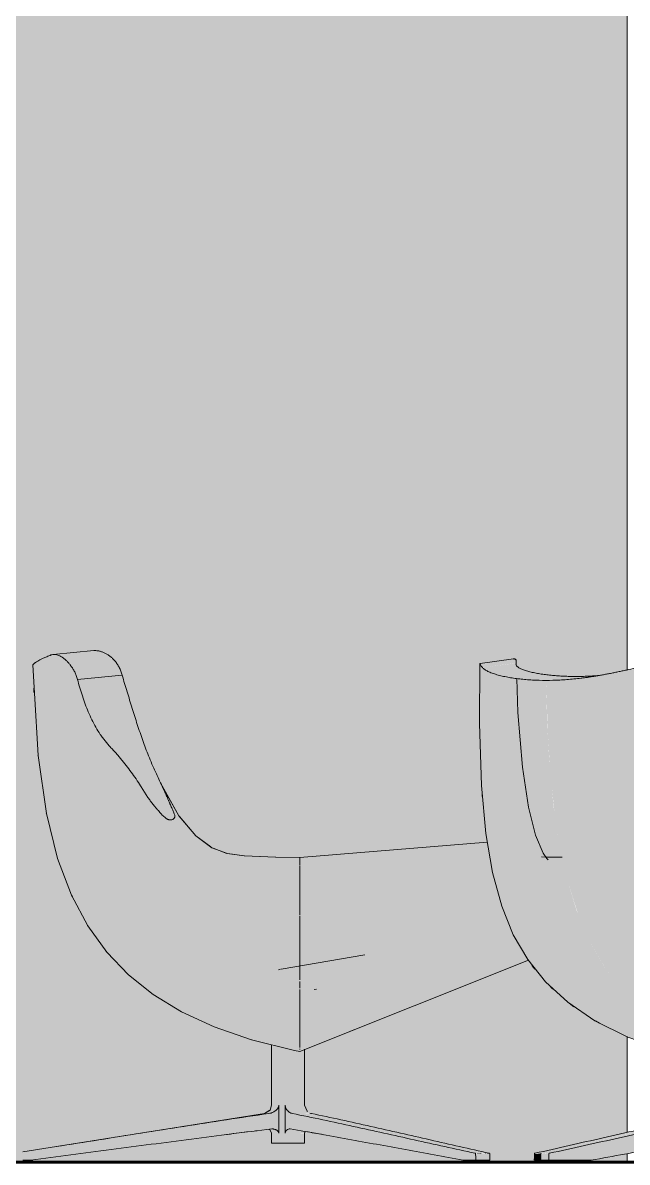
# Model space of a CAD drawing. Header units: inches. Extents: x -3510 to 1893, y -48 to 208.
# Drawn here: x 47.3 to 83.1, y 0 to 67.5 of the extents above; entities that cross this region are included whole.
import ezdxf

# ---------------------------------------------------------------- set-up
doc = ezdxf.new("R2010")
doc.units = ezdxf.units.IN
doc.header["$MEASUREMENT"] = 0
doc.linetypes.add('Aligning Line 1_8_', pattern=[0.25, 0.125, -0.125])
doc.linetypes.add('Grid Line 1_2_', pattern=[0.875, 0.5, -0.125, 0.125, -0.125])
for name, color, linetype, lineweight in [('0-4', 10, 'Continuous', 5), ('A-FLOR-5', 90, 'Continuous', 60), ('A-FLOR-LEVL-1', 51, 'Grid Line 1_2_', 9), ('G-ANNO-SYMB', 111, 'Aligning Line 1_8_', 9), ('G-ANNO-SYMB-1', 147, 'Aligning Line 1_8_', 9), ('I-FURN', 30, 'Continuous', 9), ('I-WALL', 2, 'Continuous', 18), ('I-WALL-1', 2, 'Continuous', 5)]:
    doc.layers.add(name, color=color, linetype=linetype, lineweight=lineweight)

# ---------------------------------------------------------------- blocks, each defined once
blk = doc.blocks.new('CTR - 2nd Phase_rvt-3-Elevation 8 - a')
at = {"layer": 'A-FLOR-LEVL-1'}
blk.add_line((10303.214, 0), (11582.989, 0), dxfattribs=at)
blk = doc.blocks.new('CTR - 1st Phase - Unit Layouts_rvt-3-Elevation 8 - a')
at = {"layer": 'A-FLOR-LEVL-1'}
blk.add_line((10303.214, 0), (11582.989, 0), dxfattribs=at)
blk = doc.blocks.new('CTR  - Topography_rvt-3-Elevation 8 - a')
at = {"layer": 'A-FLOR-LEVL-1'}
blk.add_line((10303.214, 0), (11582.989, 0), dxfattribs=at)
at = {"layer": 'G-ANNO-SYMB-1'}
blk.add_line((10351.577, 0), (11534.649, 0), dxfattribs=at)
blk = doc.blocks.new('CTR - 1st Phase - Shell_rvt-3-Elevation 8 - a')
at = {"layer": 'A-FLOR-5'}
blk.add_line((11534.649, 0), (10351.577, 0), dxfattribs=at)
at = {"layer": 'A-FLOR-LEVL-1'}
blk.add_line((10303.214, 0), (11582.989, 0), dxfattribs=at)
at = {"layer": 'G-ANNO-SYMB-1'}
blk.add_line((10351.577, 0), (11534.649, 0), dxfattribs=at)
blk = doc.blocks.new('CTR - 1st Phase -Stairs _ Elevators_rvt-3-Elevation 8 - a')
at = {"layer": 'A-FLOR-LEVL-1'}
blk.add_line((10303.214, 0), (11582.989, 0), dxfattribs=at)
blk = doc.blocks.new('Seating-Lounge_Chair-Teknion-BBMC_Metropolitan-R2013 - Lounge Chair-1463097-Elevation 8 - a')
at = {"layer": 'I-FURN'}
blk.add_hatch(color=256, dxfattribs=at).paths.add_polyline_path([(11271.867, 18.937), (11271.87, 18.942), (11271.866, 18.938)], flags=0)
for p, q in [((11273.44, 29.791), (11273.406, 29.787)), ((11271.448, 29.523), (11271.45, 29.401)), ((11273.589, 29.676), (11273.598, 29.505)), ((11275.231, 0.118), (11275.231, 0)), ((11275.231, 0.118), (11275.231, 0)), ((11276.044, 0.118), (11276.044, 0.118)), ((11276.044, 0.118), (11276.044, 0.118)), ((11276.058, 0), (11276.058, 0.118)), ((11276.058, 0), (11276.058, 0.118))]:
    blk.add_line(p, q, dxfattribs=at)
at = {"layer": 'I-FURN', "flags": 128}
for points in [[(11271.57, 21.843), (11271.571, 21.755), (11271.583, 21.647)], [(11274.518, 11.672), (11274.596, 11.55), (11274.696, 11.437)], [(11275.558, 10.459), (11275.697, 10.301), (11275.774, 10.236)], [(11276.738, 9.418), (11276.996, 9.199), (11277.007, 9.192)], [(11278.292, 8.371), (11278.525, 8.222), (11278.686, 8.145)]]:
    blk.add_lwpolyline(points, dxfattribs=at)
at = {"layer": 'I-FURN'}
for points, knots in [([(11273.506, 29.791), (11273.499, 29.792), (11273.485, 29.794), (11273.463, 29.794), (11273.447, 29.792), (11273.44, 29.791)], [-0.93120932, -0.93120932, -0.93120932, -0.93120932, -0.92045455, -0.90909091, -0.90076502, -0.90076502, -0.90076502, -0.90076502]), ([(11273.583, 29.725), (11273.578, 29.748), (11273.564, 29.767), (11273.542, 29.779), (11273.541, 29.779)], [-1, -1, -1, -1, -0.95454545, -0.9529426, -0.9529426, -0.9529426, -0.9529426])]:
    blk.add_open_spline(points, degree=3, knots=knots, dxfattribs=at)
for points in [[(11273.588, 29.635), (11273.588, 29.665), (11273.587, 29.695), (11273.583, 29.725)], [(11274.685, 0.521), (11274.682, 0.518), (11274.678, 0.513), (11274.675, 0.507), (11274.674, 0.503)]]:
    blk.add_open_spline(points, degree=3, dxfattribs=at)
blk = doc.blocks.new('Seating-Setee-Teknion-BBMC_Metropolitan-R2013 - Lounge Settee-1463093-Elevation 8 - a')
at = {"layer": 'I-FURN'}
h = blk.add_hatch(color=256, dxfattribs=at)
h.paths.add_polyline_path([(11260.778, 6.561), (11260.778, 18.03), (11258.161, 18.1), (11256.998, 18.178), (11256.256, 18.34), (11255.666, 18.583), (11255.212, 18.845), (11254.515, 19.427), (11253.826, 20.239), (11253.399, 20.871), (11252.916, 21.647), (11253.308, 20.682), (11253.388, 20.465), (11253.395, 20.046), (11252.998, 20.285), (11252.666, 20.575), (11252.145, 21.131), (11251.92, 21.417), (11251.411, 22.194), (11250.903, 22.953), (11250.488, 23.506), (11249.923, 24.195), (11249.355, 24.827), (11249.172, 25.062), (11248.905, 25.441), (11248.622, 25.918), (11248.371, 26.429), (11248.11, 27.053), (11247.915, 27.6), (11247.461, 29.025), (11247.155, 29.48), (11246.886, 29.759), (11246.692, 29.909), (11246.398, 30.035), (11246.183, 30.054), (11245.892, 29.957), (11245.314, 29.688), (11245.09, 29.547), (11244.987, 29.436), (11245.018, 28.513), (11245.092, 26.678), (11245.223, 24.835), (11245.345, 23.594), (11245.515, 22.264), (11245.695, 21.138), (11245.96, 19.81), (11246.195, 18.881), (11246.461, 17.963), (11246.793, 16.986), (11247.201, 15.972), (11247.447, 15.436), (11247.618, 15.105), (11248.107, 14.225), (11248.663, 13.369), (11249.285, 12.55), (11249.962, 11.781), (11250.745, 11.019), (11251.384, 10.473), (11251.972, 10.037), (11252.617, 9.593), (11253.138, 9.27), (11254.491, 8.558), (11255.823, 7.975), (11257.035, 7.531), (11258.457, 7.1), (11259.005, 6.969), (11260.774, 6.562)], flags=0)
h.paths.add_polyline_path([(11256.946, 7.576), (11256.577, 7.711), (11256.933, 7.581)], flags=0)
h.paths.add_polyline_path([(11249.367, 12.524), (11249.217, 12.716), (11249.352, 12.544)], flags=0)
h.paths.add_polyline_path([(11249.259, 12.598), (11248.955, 12.999), (11249.248, 12.612)], flags=0)
for points in [[(11247.626, 28.582), (11250.271, 28.829), (11250.098, 29.288), (11249.829, 29.686), (11249.554, 29.945), (11249.238, 30.141), (11248.924, 30.257), (11248.636, 30.289), (11246.214, 30.063), (11246.457, 30.026), (11246.714, 29.899), (11246.975, 29.686), (11247.297, 29.288), (11247.461, 29.025), (11247.534, 28.829)], [(11244.989, 29.365), (11244.989, 29.383), (11244.989, 29.377)], [(11253.403, 20.041), (11253.387, 20.47), (11253.036, 21.364), (11252.581, 22.382), (11251.99, 23.684), (11251.649, 24.534), (11251.168, 25.918), (11250.562, 27.852), (11250.271, 28.829), (11247.626, 28.582), (11247.915, 27.6), (11248.268, 26.655), (11248.476, 26.196), (11248.709, 25.751), (11249.024, 25.263), (11249.477, 24.683), (11249.825, 24.299), (11250.177, 23.895), (11250.582, 23.385), (11251.166, 22.579), (11252.01, 21.294), (11252.446, 20.798), (11252.835, 20.428), (11253.048, 20.255), (11253.403, 20.041)], [(11252.887, 21.736), (11252.852, 21.826), (11252.886, 21.738)], [(11259.12, 3.376), (11261.073, 3.376), (11261.063, 6.675), (11260.744, 6.569), (11259.12, 6.923), (11259.12, 4.178)], [(11259.677, 1.719), (11259.919, 1.719), (11259.919, 3.376), (11259.543, 3.376), (11259.543, 1.719)], [(11271.197, 0.12), (11271.192, 0.481), (11271.162, 0.529), (11261.166, 2.713), (11260.215, 2.931), (11260.072, 3.036), (11259.955, 3.216), (11259.933, 3.295), (11259.919, 3.376), (11259.933, 1.792), (11260.01, 1.899), (11260.111, 1.956), (11260.22, 1.967), (11263.629, 1.371), (11270.444, 0.12), (11271.195, 0.12)], [(11244.389, 0.12), (11244.859, 0.12), (11257.366, 1.755), (11259.205, 1.967), (11259.352, 1.931), (11259.476, 1.852), (11259.53, 1.768), (11259.543, 1.793), (11259.523, 3.295), (11259.51, 3.242), (11259.387, 3.088), (11259.224, 2.972), (11259.123, 2.928), (11259.082, 2.912), (11258.699, 2.845), (11253.916, 2.118), (11244.389, 0.614), (11244.389, 0.201)], [(11259.061, 1.85), (11259.038, 1.905), (11259.049, 1.876), (11259.06, 1.853)], [(11260.813, 1.131), (11261.073, 1.131), (11261.055, 1.719), (11259.12, 1.719), (11259.12, 1.131), (11260.785, 1.131)], [(11244.389, 0), (11244.557, 0), (11244.557, 0.118), (11244.389, 0.118), (11244.389, 0.04)], [(11244.557, 0), (11244.943, 0), (11244.943, 0.118), (11244.557, 0.118)], [(11247.236, 0.433), (11247.236, 0.433), (11247.456, 0.462)], [(11247.712, 0.496), (11247.712, 0.496), (11247.858, 0.515)], [(11270.706, 0), (11271.093, 0.001), (11271.093, 0.118), (11270.706, 0.118), (11270.706, 0.072)], [(11271.293, 0), (11271.479, 0), (11271.479, 0.118), (11271.093, 0.118), (11271.097, 0), (11271.23, 0)], [(11271.302, 0.12), (11272.035, 0.12), (11272.031, 0.481), (11271.192, 0.481), (11271.197, 0.12), (11271.23, 0.12)]]:
    blk.add_hatch(color=256, dxfattribs=at).paths.add_polyline_path(points, flags=0)
h = blk.add_hatch(color=256, dxfattribs=at)
h.paths.add_polyline_path([(11259.12, 6.932), (11259.104, 6.946), (11258.195, 7.174), (11259.108, 6.935)], flags=0)
h.paths.add_polyline_path([(11256.759, 7.623), (11255.718, 8.016), (11256.733, 7.631)], flags=0)
h.paths.add_polyline_path([(11255.232, 8.214), (11253.9, 8.855), (11254.567, 8.516), (11255.173, 8.242)], flags=0)
h.paths.add_polyline_path([(11251.118, 10.696), (11250.573, 11.173), (11250.259, 11.481), (11250.778, 10.987), (11251.114, 10.699)], flags=0)
h.paths.add_polyline_path([(11249.758, 11.988), (11249.383, 12.433), (11248.932, 12.999), (11249.285, 12.548), (11249.758, 11.989)], flags=0)
h.paths.add_polyline_path([(11248.495, 13.6), (11248.345, 13.841), (11247.81, 14.744), (11247.33, 15.696), (11247.662, 15.008), (11248.199, 14.063), (11248.492, 13.604)], flags=0)
h.paths.add_polyline_path([(11246.607, 17.503), (11246.212, 18.818), (11246.486, 17.868), (11246.586, 17.569)], flags=0)
h.paths.add_polyline_path([(11245.555, 21.976), (11245.338, 23.655), (11245.54, 22.071), (11245.553, 21.995)], flags=0)
h.paths.add_polyline_path([(11245.076, 27.006), (11245.005, 28.909), (11245.074, 27.036)], flags=0)
h = blk.add_hatch(color=256, dxfattribs=at)
h.paths.add_polyline_path([(11260.778, 6.561), (11274.305, 11.977), (11273.861, 12.668), (11273.481, 13.381), (11272.967, 14.54), (11272.694, 15.304), (11272.262, 16.846), (11272.084, 17.687), (11271.894, 18.777), (11271.855, 18.936), (11263.143, 18.214), (11260.778, 18.026), (11260.778, 6.562)], flags=0)
h.paths.add_polyline_path([(11272.347, 16.49), (11272.266, 16.847), (11272.346, 16.495)], flags=0)
h = blk.add_hatch(color=256, dxfattribs=at)
h.paths.add_polyline_path([(11261.071, 2.882), (11261.431, 2.894), (11261.35, 2.933), (11261.2, 3.055), (11261.108, 3.207), (11261.054, 3.376), (11259.919, 3.376), (11259.97, 3.184), (11260.059, 3.052), (11260.157, 2.964), (11260.346, 2.882), (11261.068, 2.882)], flags=0)
h.paths.add_polyline_path([(11258.946, 2.882), (11258.959, 2.884), (11259.188, 2.954), (11259.307, 3.022), (11259.415, 3.113), (11259.438, 3.136), (11259.523, 3.295), (11259.523, 3.376), (11259.12, 3.376), (11259.001, 3.051), (11258.731, 2.882), (11258.937, 2.882)], flags=0)
h = blk.add_hatch(color=256, dxfattribs=at)
h.paths.add_polyline_path([(11272.001, 0.529), (11262.702, 2.622), (11261.369, 2.882), (11260.446, 2.861), (11263.952, 2.118), (11271.23, 0.529), (11271.589, 0.529)], flags=0)
h.paths.add_polyline_path([(11244.389, 0.614), (11257.768, 2.708), (11258.805, 2.882), (11258.699, 2.882), (11244.389, 0.615)], flags=0)
h = blk.add_hatch(color=256, dxfattribs=at)
h.paths.add_polyline_path([(11260.813, 1.719), (11261.075, 1.727), (11261.085, 1.821), (11260.157, 1.966), (11260.059, 1.933), (11259.956, 1.834), (11259.933, 1.792), (11259.933, 1.719), (11260.785, 1.719)], flags=0)
h.paths.add_polyline_path([(11259.487, 1.719), (11259.543, 1.719), (11259.51, 1.809), (11259.415, 1.899), (11259.275, 1.956), (11259.121, 1.967), (11258.967, 1.928), (11259.06, 1.893), (11259.082, 1.803), (11259.129, 1.719), (11259.482, 1.719)], flags=0)
h = blk.add_hatch(color=256, dxfattribs=at)
h.paths.add_polyline_path([(11271.654, 0.514), (11271.499, 0.529), (11271.162, 0.529), (11271.195, 0.497), (11271.619, 0.515)], flags=0)
h.paths.add_polyline_path([(11271.67, 0.481), (11271.749, 0.501), (11271.755, 0.506), (11272.012, 0.512), (11272.001, 0.529), (11271.619, 0.509), (11271.654, 0.492), (11271.654, 0.481)], flags=0)
h = blk.add_hatch(color=256, dxfattribs=at)
h.paths.add_polyline_path([(11271.861, 0.5), (11271.918, 0.481), (11272.001, 0.501), (11271.893, 0.506)], flags=0)
h.paths.add_polyline_path([(11271.825, 0.481), (11271.825, 0.502), (11271.749, 0.501), (11271.755, 0.481)], flags=0)
h.paths.add_polyline_path([(11271.302, 0.481), (11271.552, 0.501), (11271.552, 0.518), (11271.336, 0.513), (11271.23, 0.481), (11271.301, 0.481)], flags=0)
h.paths.add_polyline_path([(11271.654, 0.514), (11271.654, 0.529), (11271.63, 0.519)], flags=0)
for p, q in [((11248.602, 30.286), (11246.187, 30.061)), ((11246.214, 30.064), (11246.187, 30.061)), ((11244.986, 29.47), (11245.009, 29.472)), ((11247.626, 28.582), (11250.271, 28.829)), ((11245.039, 28.056), (11245.048, 27.808)), ((11245.048, 27.808), (11245.039, 28.056)), ((11252.629, 22.279), (11253.606, 20.546)), ((11245.78, 20.67), (11245.784, 20.637)), ((11271.871, 18.952), (11260.778, 18.032)), ((11260.778, 18.032), (11271.872, 18.941)), ((11255.658, 18.587), (11256.458, 18.283)), ((11260.778, 18.03), (11260.782, 18.035)), ((11248.228, 14.016), (11248.242, 13.99)), ((11259.675, 11.425), (11264.629, 12.275)), ((11260.778, 6.561), (11274.314, 11.963)), ((11259.53, 11.396), (11259.645, 11.419)), ((11261.78, 10.244), (11261.638, 10.215)), ((11263.987, 7.842), (11263.777, 7.758)), ((11257.918, 7.251), (11257.946, 7.244)), ((11259.12, 6.944), (11259.12, 3.376)), ((11261.073, 3.376), (11261.073, 6.69)), ((11259.543, 1.719), (11259.543, 3.376)), ((11259.919, 3.376), (11259.919, 1.719)), ((11261.073, 3.376), (11261.223, 3.023)), ((11258.699, 2.882), (11244.389, 0.615)), ((11258.699, 2.882), (11259.01, 3.078)), ((11259.12, 1.719), (11259.014, 1.914)), ((11259.12, 1.719), (11259.12, 1.131)), ((11261.073, 1.131), (11261.073, 1.719)), ((11261.117, 1.816), (11261.095, 1.791)), ((11259.543, 1.131), (11259.12, 1.131)), ((11259.919, 1.131), (11259.543, 1.131)), ((11261.073, 1.131), (11259.919, 1.131)), ((11244.858, 0.12), (11244.389, 0.12)), ((11244.658, 0.118), (11244.66, 0.118)), ((11244.861, 0.118), (11244.943, 0.118)), ((11244.943, 0.118), (11244.943, 0.118)), ((11244.957, 0), (11244.957, 0.118)), ((11244.957, 0), (11244.957, 0.118)), ((11271.197, 0.12), (11270.444, 0.12)), ((11270.693, 0.118), (11270.693, 0)), ((11270.693, 0.118), (11270.693, 0)), ((11270.706, 0.118), (11270.706, 0.118)), ((11270.706, 0.118), (11270.706, 0.118)), ((11272.035, 0.12), (11271.197, 0.12)), ((11271.479, 0.118), (11271.479, 0.118)), ((11271.479, 0.118), (11271.479, 0.118)), ((11271.493, 0), (11271.493, 0.118)), ((11271.493, 0), (11271.493, 0.118))]:
    blk.add_line(p, q, dxfattribs=at)
at = {"layer": 'I-FURN', "flags": 128}
for points in [[(11244.987, 29.437), (11245.29, 24.072), (11245.784, 20.637), (11246.449, 17.977), (11247.27, 15.808), (11248.242, 13.99), (11249.365, 12.439), (11250.649, 11.098), (11252.115, 9.928), (11253.79, 8.904), (11255.709, 8.013), (11257.918, 7.251), (11260.464, 6.623), (11260.778, 6.561)], [(11245.289, 24.094), (11245.29, 24.072), (11245.296, 24.033)], [(11252.633, 22.272), (11253.631, 20.503), (11254.626, 19.319), (11255.585, 18.614), (11256.502, 18.267), (11257.505, 18.133), (11259.362, 18.062), (11260.782, 18.035)], [(11253.667, 20.461), (11254.623, 19.323), (11255.517, 18.664)], [(11256.621, 18.252), (11257.501, 18.134), (11259.351, 18.063), (11260.782, 18.035)], [(11246.437, 18.026), (11246.449, 17.977), (11246.464, 17.937)], [(11247.229, 15.916), (11247.27, 15.808), (11247.325, 15.706)], [(11249.293, 12.538), (11249.365, 12.439), (11249.469, 12.331)], [(11250.618, 11.131), (11250.649, 11.098), (11250.699, 11.058)], [(11252.053, 9.977), (11252.115, 9.928), (11252.138, 9.913)], [(11253.721, 8.946), (11253.79, 8.904), (11253.87, 8.866)], [(11255.64, 8.045), (11255.709, 8.013), (11255.781, 7.988)], [(11258.699, 2.882), (11259.031, 3.09), (11259.12, 3.376)], [(11261.073, 3.376), (11261.227, 3.015), (11261.234, 3.008)], [(11259.12, 1.719), (11259.005, 1.93), (11258.949, 1.946)], [(11261.117, 1.816), (11261.078, 1.771), (11261.073, 1.719)], [(11271.192, 0.481), (11271.195, 0.3), (11271.197, 0.12)], [(11272.035, 0.12), (11272.033, 0.3), (11272.031, 0.481)]]:
    blk.add_lwpolyline(points, dxfattribs=at)
at = {"layer": 'I-FURN'}
for points, knots in [([(11246.004, 30.005), (11245.91, 29.969), (11245.744, 29.901), (11245.548, 29.812), (11245.398, 29.736), (11245.259, 29.659), (11245.164, 29.601), (11245.097, 29.554), (11245.056, 29.524), (11245.025, 29.497), (11245.003, 29.473), (11244.99, 29.453), (11244.987, 29.442), (11244.987, 29.437)], [0, 0, 0, 0, 0.1, 0.2, 0.3, 0.4, 0.55, 0.625, 0.7, 0.775, 0.85, 0.925, 1, 1, 1, 1]), ([(11247.626, 28.582), (11247.604, 28.661), (11247.567, 28.776), (11247.509, 28.921), (11247.462, 29.026), (11247.409, 29.126), (11247.352, 29.22), (11247.292, 29.31), (11247.231, 29.395), (11247.169, 29.476), (11247.105, 29.551), (11247.04, 29.621), (11246.975, 29.687), (11246.91, 29.748), (11246.822, 29.822), (11246.713, 29.902), (11246.584, 29.977), (11246.457, 30.03), (11246.332, 30.06), (11246.173, 30.069), (11246.068, 30.041), (11246.004, 30.005)], [-1, -1, -1, -1, -0.928571, -0.892857, -0.857143, -0.821429, -0.785714, -0.75, -0.714286, -0.678571, -0.642857, -0.607143, -0.571429, -0.535714, -0.5, -0.428571, -0.357143, -0.285714, -0.214286, -0.142857, 0, 0, 0, 0]), ([(11248.602, 30.286), (11248.613, 30.288), (11248.668, 30.291), (11248.751, 30.288), (11248.849, 30.274), (11248.924, 30.258), (11249.001, 30.236), (11249.079, 30.21), (11249.159, 30.179), (11249.238, 30.142), (11249.317, 30.101), (11249.397, 30.054), (11249.477, 30.003), (11249.555, 29.946), (11249.632, 29.884), (11249.708, 29.817), (11249.783, 29.744), (11249.877, 29.639), (11249.985, 29.491), (11250.14, 29.224), (11250.225, 28.993), (11250.271, 28.829)], [-0.875502, -0.875502, -0.875502, -0.875502, -0.8571429, -0.7857143, -0.75, -0.7142857, -0.6785714, -0.6428571, -0.6071429, -0.5714286, -0.5357143, -0.5, -0.4642857, -0.4285714, -0.3928571, -0.3571429, -0.3214286, -0.2857143, -0.2142857, -0.1428571, 0, 0, 0, 0]), ([(11244.989, 29.377), (11244.989, 29.381), (11244.988, 29.394), (11244.988, 29.423), (11244.987, 29.453), (11244.986, 29.47)], [0.6, 0.6, 0.6, 0.6, 0.7, 0.85, 1, 1, 1, 1]), ([(11250.271, 28.829), (11250.318, 28.667), (11250.414, 28.343), (11250.562, 27.854), (11250.714, 27.358), (11250.917, 26.7), (11251.113, 26.079), (11251.326, 25.441), (11251.491, 24.965), (11251.656, 24.51), (11251.832, 24.056), (11252.035, 23.573), (11252.247, 23.097), (11252.441, 22.678), (11252.606, 22.33), (11252.748, 22.027), (11252.853, 21.795), (11252.937, 21.602), (11252.994, 21.468), (11253.025, 21.393), (11253.048, 21.337), (11253.072, 21.28), (11253.106, 21.201), (11253.17, 21.056), (11253.267, 20.845), (11253.346, 20.659), (11253.378, 20.554), (11253.387, 20.503), (11253.388, 20.475), (11253.387, 20.455), (11253.384, 20.435), (11253.378, 20.412), (11253.367, 20.386), (11253.348, 20.355), (11253.317, 20.321), (11253.271, 20.291), (11253.214, 20.271), (11253.146, 20.262), (11253.085, 20.265), (11253.042, 20.273), (11253.017, 20.279), (11252.992, 20.287), (11252.96, 20.3), (11252.906, 20.329), (11252.805, 20.4), (11252.649, 20.546), (11252.49, 20.724), (11252.384, 20.847), (11252.326, 20.914), (11252.284, 20.961), (11252.244, 21.007), (11252.19, 21.07), (11252.099, 21.181), (11251.973, 21.344), (11251.829, 21.545), (11251.691, 21.749), (11251.557, 21.956), (11251.384, 22.237), (11251.166, 22.588), (11250.881, 22.99), (11250.584, 23.386), (11250.325, 23.713), (11250.116, 23.972), (11249.953, 24.165), (11249.783, 24.354), (11249.607, 24.539), (11249.464, 24.694), (11249.355, 24.822), (11249.276, 24.92), (11249.2, 25.02), (11249.099, 25.154), (11248.928, 25.394), (11248.703, 25.748), (11248.472, 26.194), (11248.265, 26.654), (11248.079, 27.121), (11247.857, 27.758), (11247.712, 28.249), (11247.626, 28.582)], [0, 0, 0, 0, 0.025, 0.05, 0.075, 0.1, 0.15, 0.175, 0.2, 0.225, 0.25, 0.275, 0.3, 0.325, 0.35, 0.3625, 0.375, 0.3875, 0.39375, 0.396875, 0.4, 0.403125, 0.40625, 0.4125, 0.425, 0.4375, 0.44375, 0.446875, 0.45, 0.451562, 0.453125, 0.45625, 0.459375, 0.4625, 0.46875, 0.475, 0.48125, 0.4875, 0.49375, 0.496875, 0.498437, 0.5, 0.503125, 0.50625, 0.5125, 0.525, 0.5375, 0.54375, 0.546875, 0.55, 0.553125, 0.55625, 0.5625, 0.575, 0.5875, 0.6, 0.6125, 0.625, 0.65, 0.675, 0.7, 0.725, 0.7375, 0.75, 0.7625, 0.775, 0.7875, 0.79375, 0.8, 0.80625, 0.8125, 0.825, 0.85, 0.875, 0.9, 0.925, 0.95, 1, 1, 1, 1]), ([(11260.778, 17.85), (11260.778, 17.866), (11260.778, 17.901), (11260.778, 17.948), (11260.778, 17.989), (11260.778, 18.013), (11260.778, 18.024), (11260.778, 18.028), (11260.778, 18.03), (11260.778, 18.03)], [-0.4557326, -0.4557326, -0.4557326, -0.4557326, -0.45348837, -0.4505814, -0.44767442, -0.44476744, -0.44331395, -0.44258721, -0.44186047, -0.44186047, -0.44186047, -0.44186047]), ([(11260.778, 17.787), (11260.778, 17.804), (11260.778, 17.826), (11260.778, 17.846), (11260.778, 17.851)], [-0.458542725, -0.458542725, -0.458542725, -0.458542725, -0.456395349, -0.455696203, -0.455696203, -0.455696203, -0.455696203]), ([(11260.778, 17.558), (11260.778, 17.58), (11260.778, 17.616), (11260.778, 17.66), (11260.778, 17.71), (11260.778, 17.746), (11260.778, 17.77), (11260.778, 17.77)], [-0.467366932, -0.467366932, -0.467366932, -0.467366932, -0.465116279, -0.463662791, -0.462209302, -0.459302326, -0.45928363, -0.45928363, -0.45928363, -0.45928363]), ([(11260.778, 16.692), (11260.778, 16.701), (11260.778, 16.724), (11260.778, 16.754), (11260.778, 16.782), (11260.778, 16.804), (11260.778, 16.826), (11260.778, 16.856), (11260.778, 16.913), (11260.778, 17), (11260.778, 17.11), (11260.778, 17.223), (11260.778, 17.335), (11260.778, 17.426), (11260.778, 17.477), (11260.778, 17.495)], [-0.49239049, -0.49239049, -0.49239049, -0.49239049, -0.49127907, -0.48982558, -0.48909884, -0.48837209, -0.48764535, -0.4869186, -0.48546512, -0.48255814, -0.47965116, -0.47674419, -0.47383721, -0.47093023, -0.4693475, -0.4693475, -0.4693475, -0.4693475]), ([(11260.778, 16.279), (11260.778, 16.288), (11260.778, 16.322), (11260.778, 16.378), (11260.778, 16.444), (11260.778, 16.528), (11260.778, 16.592), (11260.778, 16.636)], [-0.50981332, -0.50981332, -0.50981332, -0.50981332, -0.50872093, -0.50581395, -0.50290698, -0.5, -0.49460175, -0.49460175, -0.49460175, -0.49460175]), ([(11260.778, 15.659), (11260.778, 15.678), (11260.778, 15.758), (11260.778, 15.866), (11260.778, 15.982), (11260.778, 16.053), (11260.778, 16.108), (11260.778, 16.15), (11260.778, 16.183), (11260.778, 16.207), (11260.778, 16.22), (11260.778, 16.234), (11260.778, 16.25), (11260.778, 16.271), (11260.778, 16.286), (11260.778, 16.294)], [-0.53078858, -0.53078858, -0.53078858, -0.53078858, -0.52906977, -0.52325581, -0.52034884, -0.51744186, -0.51598837, -0.51453488, -0.5130814, -0.51235465, -0.51199128, -0.51162791, -0.51090116, -0.51017442, -0.5092295, -0.5092295, -0.5092295, -0.5092295]), ([(11260.778, 14.72), (11260.778, 14.724), (11260.778, 14.745), (11260.778, 14.803), (11260.778, 14.931), (11260.778, 15.113), (11260.778, 15.326), (11260.778, 15.497), (11260.778, 15.597), (11260.778, 15.632)], [-0.55696138, -0.55696138, -0.55696138, -0.55696138, -0.55668605, -0.55523256, -0.55232558, -0.54651163, -0.54069767, -0.53488372, -0.53164557, -0.53164557, -0.53164557, -0.53164557]), ([(11260.778, 14.63), (11260.778, 14.646), (11260.778, 14.676), (11260.778, 14.706), (11260.778, 14.72)], [-0.559370047, -0.559370047, -0.559370047, -0.559370047, -0.558139535, -0.556962025, -0.556962025, -0.556962025, -0.556962025]), ([(11260.778, 13.792), (11260.778, 13.829), (11260.778, 13.902), (11260.778, 14.05), (11260.778, 14.235), (11260.778, 14.42), (11260.778, 14.53), (11260.778, 14.565)], [-0.58139535, -0.58139535, -0.58139535, -0.58139535, -0.57848837, -0.5755814, -0.56976744, -0.56395349, -0.56110006, -0.56110006, -0.56110006, -0.56110006]), ([(11260.778, 12.866), (11260.778, 12.887), (11260.778, 12.978), (11260.778, 13.141), (11260.778, 13.357), (11260.778, 13.538), (11260.778, 13.672), (11260.778, 13.734), (11260.778, 13.759)], [-0.60637515, -0.60637515, -0.60637515, -0.60637515, -0.60465116, -0.59883721, -0.59302326, -0.5872093, -0.58430233, -0.58228686, -0.58228686, -0.58228686, -0.58228686]), ([(11260.778, 12.703), (11260.778, 12.708), (11260.778, 12.762), (11260.778, 12.816), (11260.778, 12.866)], [-0.610852223, -0.610852223, -0.610852223, -0.610852223, -0.610465116, -0.606379435, -0.606379435, -0.606379435, -0.606379435]), ([(11260.778, 12.423), (11260.778, 12.451), (11260.778, 12.544), (11260.778, 12.638), (11260.778, 12.704)], [-0.618663565, -0.618663565, -0.618663565, -0.618663565, -0.61627907, -0.610835008, -0.610835008, -0.610835008, -0.610835008]), ([(11260.778, 12.007), (11260.778, 12.037), (11260.778, 12.121), (11260.778, 12.207), (11260.778, 12.262)], [-0.630536342, -0.630536342, -0.630536342, -0.630536342, -0.627906977, -0.623200296, -0.623200296, -0.623200296, -0.623200296]), ([(11260.778, 11.556), (11260.778, 11.604), (11260.778, 11.683), (11260.778, 11.763), (11260.778, 11.794)], [-0.643923885, -0.643923885, -0.643923885, -0.643923885, -0.639534884, -0.636805035, -0.636805035, -0.636805035, -0.636805035]), ([(11260.778, 11.415), (11260.778, 11.446), (11260.778, 11.493), (11260.778, 11.541), (11260.778, 11.557)], [-0.648225834, -0.648225834, -0.648225834, -0.648225834, -0.645348837, -0.643903735, -0.643903735, -0.643903735, -0.643903735]), ([(11260.778, 11.197), (11260.778, 11.237), (11260.778, 11.31), (11260.778, 11.382), (11260.778, 11.414)], [-0.654935757, -0.654935757, -0.654935757, -0.654935757, -0.651162791, -0.648236005, -0.648236005, -0.648236005, -0.648236005]), ([(11260.778, 11.011), (11260.778, 11.051), (11260.778, 11.113), (11260.778, 11.175), (11260.778, 11.197)], [-0.660781355, -0.660781355, -0.660781355, -0.660781355, -0.656976744, -0.654939285, -0.654939285, -0.654939285, -0.654939285]), ([(11260.778, 10.795), (11260.778, 10.846), (11260.778, 10.918), (11260.778, 10.99), (11260.778, 11.011)], [-0.6676948, -0.6676948, -0.6676948, -0.6676948, -0.662790698, -0.660776576, -0.660776576, -0.660776576, -0.660776576]), ([(11260.778, 10.586), (11260.778, 10.586), (11260.778, 10.623), (11260.778, 10.659), (11260.778, 10.696)], [-0.674451076, -0.674451076, -0.674451076, -0.674451076, -0.674418605, -0.670886076, -0.670886076, -0.670886076, -0.670886076]), ([(11260.778, 10.309), (11260.778, 10.401), (11260.778, 10.529), (11260.778, 10.659), (11260.778, 10.695)], [-0.68355964, -0.68355964, -0.68355964, -0.68355964, -0.6744186, -0.6709133, -0.6709133, -0.6709133, -0.6709133]), ([(11260.778, 9.212), (11260.778, 9.212), (11260.778, 9.266), (11260.778, 9.376), (11260.778, 9.601), (11260.778, 9.889), (11260.778, 10.118), (11260.778, 10.234)], [-0.72094707, -0.72094707, -0.72094707, -0.72094707, -0.72093023, -0.71511628, -0.70930233, -0.69767442, -0.68607697, -0.68607697, -0.68607697, -0.68607697]), ([(11260.778, 8.851), (11260.778, 8.866), (11260.778, 8.932), (11260.778, 9.046), (11260.778, 9.147), (11260.778, 9.196)], [-0.73424405, -0.73424405, -0.73424405, -0.73424405, -0.73255814, -0.72674419, -0.7215315, -0.7215315, -0.7215315, -0.7215315]), ([(11260.778, 8.561), (11260.778, 8.574), (11260.778, 8.644), (11260.778, 8.717), (11260.778, 8.778)], [-0.745720174, -0.745720174, -0.745720174, -0.745720174, -0.744186047, -0.737053417, -0.737053417, -0.737053417, -0.737053417]), ([(11260.778, 8.267), (11260.778, 8.287), (11260.778, 8.354), (11260.778, 8.424), (11260.778, 8.474)], [-0.758586649, -0.758586649, -0.758586649, -0.758586649, -0.755813953, -0.749412804, -0.749412804, -0.749412804, -0.749412804]), ([(11260.778, 8.033), (11260.778, 8.049), (11260.778, 8.103), (11260.778, 8.161), (11260.778, 8.201)], [-0.769966566, -0.769966566, -0.769966566, -0.769966566, -0.76744186, -0.761627907, -0.761627907, -0.761627907, -0.761627907]), ([(11260.778, 7.818), (11260.778, 7.834), (11260.778, 7.868), (11260.778, 7.903), (11260.778, 7.922)], [-0.781850437, -0.781850437, -0.781850437, -0.781850437, -0.779069767, -0.775881929, -0.775881929, -0.775881929, -0.775881929]), ([(11260.778, 7.615), (11260.778, 7.634), (11260.778, 7.673), (11260.778, 7.713), (11260.778, 7.733)], [-0.794714228, -0.794714228, -0.794714228, -0.794714228, -0.790697674, -0.786981244, -0.786981244, -0.786981244, -0.786981244]), ([(11260.778, 7.451), (11260.778, 7.47), (11260.778, 7.499), (11260.778, 7.53), (11260.778, 7.541)], [-0.806734484, -0.806734484, -0.806734484, -0.806734484, -0.802325581, -0.799955881, -0.799955881, -0.799955881, -0.799955881]), ([(11260.778, 7.297), (11260.778, 7.318), (11260.778, 7.354), (11260.778, 7.392), (11260.778, 7.407)], [-0.819767442, -0.819767442, -0.819767442, -0.819767442, -0.813953488, -0.810294114, -0.810294114, -0.810294114, -0.810294114]), ([(11260.778, 6.944), (11260.778, 6.944), (11260.778, 6.97), (11260.778, 6.997), (11260.778, 7.027)], [-0.86048666, -0.86048666, -0.86048666, -0.86048666, -0.86046512, -0.84888069, -0.84888069, -0.84888069, -0.84888069]), ([(11260.778, 6.561), (11260.778, 6.561), (11260.778, 6.565), (11260.778, 6.575), (11260.778, 6.579)], [-0.99942571, -0.99942571, -0.99942571, -0.99942571, -0.97674419, -0.96511628, -0.96511628, -0.96511628, -0.96511628]), ([(11258.947, 2.882), (11258.993, 2.888), (11259.083, 2.908), (11259.191, 2.952), (11259.272, 2.996), (11259.32, 3.029), (11259.356, 3.057), (11259.383, 3.079), (11259.408, 3.103), (11259.428, 3.124), (11259.443, 3.141), (11259.458, 3.159), (11259.476, 3.182), (11259.495, 3.211), (11259.508, 3.237), (11259.517, 3.257), (11259.525, 3.279), (11259.536, 3.317), (11259.541, 3.352), (11259.543, 3.376)], [-1, -1, -1, -1, -0.833333, -0.666667, -0.583333, -0.5, -0.458333, -0.416667, -0.375, -0.333333, -0.3125, -0.291667, -0.25, -0.208333, -0.166667, -0.145833, -0.125, -0.083333, 0, 0, 0, 0]), ([(11259.919, 3.376), (11259.92, 3.352), (11259.924, 3.317), (11259.932, 3.279), (11259.937, 3.257), (11259.943, 3.237), (11259.953, 3.211), (11259.967, 3.182), (11259.979, 3.159), (11259.99, 3.141), (11259.998, 3.128), (11260.007, 3.115), (11260.018, 3.099), (11260.033, 3.079), (11260.053, 3.057), (11260.079, 3.029), (11260.113, 2.996), (11260.171, 2.952), (11260.248, 2.908), (11260.313, 2.888), (11260.346, 2.882)], [-1, -1, -1, -1, -0.916667, -0.875, -0.854167, -0.833333, -0.791667, -0.75, -0.708333, -0.6875, -0.666667, -0.645833, -0.625, -0.583333, -0.541667, -0.5, -0.416667, -0.333333, -0.166667, 0, 0, 0, 0]), ([(11259.123, 1.967), (11259.149, 1.969), (11259.199, 1.97), (11259.275, 1.958), (11259.336, 1.939), (11259.377, 1.92), (11259.399, 1.909), (11259.418, 1.897), (11259.44, 1.883), (11259.459, 1.869), (11259.471, 1.857), (11259.478, 1.851), (11259.488, 1.841), (11259.503, 1.824), (11259.515, 1.807), (11259.522, 1.794), (11259.526, 1.786), (11259.533, 1.771), (11259.539, 1.748), (11259.542, 1.729), (11259.543, 1.719)], [0, 0, 0, 0, 0.142857, 0.285714, 0.428571, 0.5, 0.535714, 0.571429, 0.625, 0.678571, 0.705357, 0.71875, 0.732143, 0.785714, 0.839286, 0.852679, 0.866071, 0.892857, 0.946429, 1, 1, 1, 1]), ([(11259.919, 1.719), (11259.919, 1.732), (11259.922, 1.752), (11259.927, 1.773), (11259.93, 1.784), (11259.933, 1.792), (11259.936, 1.801), (11259.941, 1.811), (11259.948, 1.824), (11259.957, 1.839), (11259.965, 1.85), (11259.971, 1.859), (11259.978, 1.867), (11259.987, 1.877), (11259.999, 1.888), (11260.01, 1.899), (11260.022, 1.909), (11260.038, 1.92), (11260.084, 1.949), (11260.147, 1.97), (11260.202, 1.969), (11260.22, 1.967)], [0, 0, 0, 0, 0.071429, 0.107143, 0.125, 0.142857, 0.160714, 0.178571, 0.214286, 0.25, 0.285714, 0.303571, 0.321429, 0.357143, 0.392857, 0.428571, 0.464286, 0.5, 0.571429, 0.857143, 1, 1, 1, 1]), ([(11271.162, 0.529), (11271.168, 0.528), (11271.176, 0.524), (11271.184, 0.513), (11271.19, 0.5), (11271.192, 0.489), (11271.192, 0.481)], [-1, -1, -1, -1, -0.666667, -0.5, -0.333333, 0, 0, 0, 0]), ([(11272.027, 0.503), (11272.025, 0.507), (11272.022, 0.513), (11272.014, 0.524), (11272.007, 0.528), (11272.001, 0.529)], [0.3333333, 0.3333333, 0.3333333, 0.3333333, 0.5, 0.6666667, 1, 1, 1, 1]), ([(11272.031, 0.481), (11272.03, 0.489), (11272.028, 0.5), (11272.022, 0.513), (11272.014, 0.524), (11272.007, 0.528), (11272.001, 0.529)], [-1, -1, -1, -1, -0.666667, -0.5, -0.333333, 0, 0, 0, 0])]:
    blk.add_open_spline(points, degree=3, knots=knots, dxfattribs=at)
for points in [[(11246.004, 30.005), (11246.068, 30.041), (11246.138, 30.06), (11246.214, 30.063)], [(11248.636, 30.289), (11248.624, 30.288), (11248.613, 30.287), (11248.602, 30.285)], [(11244.987, 29.437), (11244.988, 29.412), (11244.989, 29.375), (11244.989, 29.365), (11244.989, 29.365)], [(11260.778, 17.482), (11260.778, 17.497), (11260.778, 17.513), (11260.778, 17.527)], [(11260.778, 16.659), (11260.778, 16.667), (11260.778, 16.675), (11260.778, 16.683)], [(11260.778, 15.612), (11260.778, 15.63), (11260.778, 15.649), (11260.778, 15.667)], [(11260.778, 13.759), (11260.778, 13.77), (11260.778, 13.781), (11260.778, 13.792)], [(11260.778, 12.262), (11260.778, 12.315), (11260.778, 12.368), (11260.778, 12.422)], [(11260.778, 11.794), (11260.778, 11.864), (11260.778, 11.935), (11260.778, 12.007)], [(11260.778, 10.31), (11260.778, 10.373), (11260.778, 10.437), (11260.778, 10.502)], [(11260.778, 9.932), (11260.778, 10.033), (11260.778, 10.133), (11260.778, 10.234)], [(11260.778, 9.212), (11260.778, 9.266), (11260.778, 9.321), (11260.778, 9.377)], [(11260.778, 8.744), (11260.778, 8.78), (11260.778, 8.816), (11260.778, 8.853)], [(11260.778, 8.474), (11260.778, 8.502), (11260.778, 8.532), (11260.778, 8.561)], [(11260.778, 8.198), (11260.778, 8.214), (11260.778, 8.23), (11260.778, 8.247)], [(11260.778, 7.922), (11260.778, 7.958), (11260.778, 7.995), (11260.778, 8.033)], [(11260.778, 7.722), (11260.778, 7.753), (11260.778, 7.785), (11260.778, 7.818)], [(11260.778, 7.54), (11260.778, 7.565), (11260.778, 7.591), (11260.778, 7.618)], [(11260.778, 7.409), (11260.778, 7.423), (11260.778, 7.437), (11260.778, 7.451)], [(11260.778, 7.265), (11260.778, 7.277), (11260.778, 7.29), (11260.778, 7.303)], [(11260.778, 7.173), (11260.778, 7.193), (11260.778, 7.214), (11260.778, 7.235)], [(11260.778, 7.14), (11260.778, 7.151), (11260.778, 7.162), (11260.778, 7.173)], [(11260.778, 7.061), (11260.778, 7.081), (11260.778, 7.102), (11260.778, 7.124)], [(11260.778, 7.033), (11260.778, 7.042), (11260.778, 7.052), (11260.778, 7.061)], [(11260.778, 6.944), (11260.778, 6.97), (11260.778, 6.998), (11260.778, 7.027)], [(11260.778, 6.871), (11260.778, 6.893), (11260.778, 6.917), (11260.778, 6.942)], [(11260.778, 6.839), (11260.778, 6.847), (11260.778, 6.855), (11260.778, 6.864)], [(11260.778, 6.808), (11260.778, 6.819), (11260.778, 6.831), (11260.778, 6.842)], [(11260.778, 6.755), (11260.778, 6.763), (11260.778, 6.771), (11260.778, 6.78)], [(11260.778, 6.67), (11260.778, 6.678), (11260.778, 6.685), (11260.778, 6.694)], [(11260.778, 6.561), (11260.778, 6.561), (11260.778, 6.562), (11260.778, 6.563)], [(11246.371, 0.927), (11247.209, 1.06), (11248.885, 1.324), (11251.401, 1.722), (11253.912, 2.117), (11256.444, 2.517), (11258.114, 2.762), (11258.947, 2.882)], [(11260.346, 2.882), (11260.943, 2.762), (11262.14, 2.517), (11263.955, 2.117), (11265.755, 1.722), (11267.558, 1.324), (11269.36, 0.927), (11270.561, 0.662), (11271.162, 0.529)], [(11261.473, 2.882), (11261.444, 2.887), (11261.416, 2.896), (11261.389, 2.907)], [(11272.001, 0.529), (11271.416, 0.662), (11270.247, 0.927), (11268.493, 1.325), (11266.738, 1.722), (11264.986, 2.117), (11263.219, 2.517), (11262.054, 2.763), (11261.473, 2.882)], [(11259.123, 1.967), (11258.333, 1.875), (11256.751, 1.685), (11254.364, 1.37), (11251.99, 1.059), (11249.612, 0.746), (11247.235, 0.433), (11245.651, 0.224), (11244.858, 0.12)], [(11256.341, 1.627), (11256.793, 1.684), (11257.245, 1.74), (11257.697, 1.794)], [(11258.076, 1.841), (11258.139, 1.849), (11258.202, 1.857), (11258.265, 1.864)], [(11270.444, 0.12), (11269.876, 0.224), (11268.74, 0.433), (11267.037, 0.746), (11265.333, 1.059), (11263.631, 1.37), (11261.92, 1.685), (11260.786, 1.875), (11260.22, 1.967)], [(11262.216, 1.627), (11261.845, 1.692), (11261.474, 1.756), (11261.103, 1.818)]]:
    blk.add_open_spline(points, degree=3, dxfattribs=at)
blk = doc.blocks.new('Seating-Lounge_Chair-Teknion-BBMC_Metropolitan-R2013 - Lounge Chair-1793153-Elevation 8 - a')
at = {"layer": 'I-FURN'}
for points in [[(11271.478, 29.448), (11273.583, 29.725), (11273.527, 29.787), (11273.406, 29.785), (11271.452, 29.508), (11271.464, 29.48)], [(11271.595, 29.283), (11273.583, 29.554), (11273.583, 29.725), (11271.478, 29.448), (11271.526, 29.366)], [(11284.796, 6.3), (11286.109, 6.305), (11284.597, 6.829), (11282.762, 7.762), (11281.207, 8.869), (11279.85, 10.202), (11278.827, 11.529), (11277.911, 13.133), (11277.169, 14.896), (11276.579, 16.829), (11276.124, 18.938), (11275.804, 21.089), (11275.556, 23.783), (11275.433, 25.917), (11275.357, 28.524), (11274.558, 28.545), (11273.541, 28.647), (11272.841, 28.771), (11272.386, 28.885), (11271.892, 29.076), (11271.55, 29.337), (11271.478, 29.448), (11271.452, 29.478), (11271.424, 26.663), (11271.473, 23.697), (11271.566, 21.899), (11271.668, 20.648), (11271.855, 19.046), (11272.047, 17.883), (11272.296, 16.703), (11272.466, 16.085), (11272.825, 14.911), (11273.216, 13.954), (11273.704, 12.95), (11274.119, 12.251), (11274.674, 11.469), (11275.094, 10.943), (11275.902, 10.123), (11276.896, 9.289), (11277.15, 9.099), (11278.163, 8.445), (11279.042, 7.958), (11280.142, 7.445), (11281.3, 6.996), (11282.803, 6.518), (11283.328, 6.396), (11283.939, 6.3), (11284.781, 6.3)], [(11275.357, 28.524), (11276.408, 28.562), (11277.436, 28.661), (11278.313, 28.787), (11278.313, 28.804), (11277.436, 28.763), (11276.725, 28.765), (11275.978, 28.803), (11275.357, 28.867), (11274.779, 28.959), (11274.346, 29.055), (11273.973, 29.165), (11273.658, 29.347), (11273.583, 29.545), (11271.595, 29.283), (11271.921, 29.055), (11272.496, 28.851), (11273.094, 28.713), (11274.001, 28.591), (11274.905, 28.536), (11275.131, 28.53)], [(11288.047, 6.156), (11289.063, 6.249), (11289.744, 6.351), (11290.416, 6.493), (11291.088, 6.689), (11291.747, 6.953), (11292.068, 7.116), (11292.383, 7.305), (11292.687, 7.52), (11293.153, 7.94), (11293.26, 8.048), (11293.677, 8.571), (11293.962, 8.997), (11294.292, 9.542), (11294.651, 10.172), (11295.046, 10.962), (11295.381, 11.804), (11295.61, 12.612), (11295.633, 12.703), (11295.802, 13.666), (11295.99, 14.799), (11296.069, 15.153), (11296.22, 15.591), (11296.495, 16.012), (11296.981, 16.541), (11297.2, 16.942), (11297.277, 17.38), (11297.188, 17.826), (11296.958, 18.053), (11293.771, 18.068), (11293.117, 18.108), (11292.344, 18.219), (11291.964, 18.327), (11291.409, 18.552), (11290.766, 18.938), (11290.004, 19.578), (11289.16, 20.569), (11288.561, 21.457), (11287.778, 22.869), (11287.325, 23.813), (11286.732, 25.263), (11286.106, 27.003), (11285.809, 27.912), (11285.459, 29.051), (11285.43, 28.78), (11285.169, 28.766), (11284.54, 29.147), (11284.074, 29.326), (11283.615, 29.424), (11283.079, 29.491), (11282.309, 29.529), (11281.728, 29.478), (11281.261, 29.388), (11278.763, 28.861), (11277.436, 28.661), (11276.725, 28.587), (11275.852, 28.536), (11275.357, 28.524), (11275.471, 25.263), (11275.604, 23.155), (11275.852, 20.765), (11276.133, 18.879), (11276.582, 16.813), (11277.243, 14.72), (11277.911, 13.133), (11278.84, 11.513), (11279.936, 10.09), (11281.255, 8.823), (11282.912, 7.678), (11284.597, 6.829), (11286.124, 6.3), (11287.657, 6.286), (11288.045, 6.157)], [(11275.125, 0.529), (11285.557, 2.887), (11285.373, 2.887), (11284.314, 2.69), (11279.629, 1.645), (11274.707, 0.529), (11274.914, 0.529)], [(11277.007, 0.12), (11278.028, 0.12), (11285.952, 1.535), (11285.952, 2.801), (11280.77, 1.678), (11275.559, 0.529), (11275.529, 0.481), (11275.524, 0.12), (11276.723, 0.12)], [(11275.091, 0.12), (11275.091, 0.481), (11274.678, 0.481), (11274.676, 0.12), (11274.88, 0.12)], [(11275.245, 0), (11275.937, 0), (11275.937, 0.118), (11275.245, 0.118), (11275.245, 0.013)], [(11276.044, 0), (11276.044, 0.118), (11275.937, 0.118), (11275.937, 0), (11276.003, 0)]]:
    blk.add_hatch(color=256, dxfattribs=at).paths.add_polyline_path(points, flags=0)
h = blk.add_hatch(color=256, dxfattribs=at)
h.paths.add_polyline_path([(11298.561, 0.529), (11288.715, 2.749), (11287.8, 2.887), (11287.191, 2.867), (11287.422, 2.785), (11292.027, 1.788), (11297.803, 0.529), (11298.545, 0.529)], flags=0)
h.paths.add_polyline_path([(11275.34, 0.529), (11275.559, 0.529), (11286.148, 2.887), (11285.649, 2.887), (11275.125, 0.529)], flags=0)
h.paths.add_polyline_path([(11288.715, 2.749), (11288.191, 2.843), (11288.561, 2.776)], flags=0)
h.paths.add_polyline_path([(11288.589, 2.776), (11288.108, 2.86), (11288.561, 2.781)], flags=0)
h = blk.add_hatch(color=256, dxfattribs=at)
h.paths.add_polyline_path([(11275.125, 0.529), (11275.544, 0.505), (11275.538, 0.529), (11275.199, 0.529)], flags=0)
h.paths.add_polyline_path([(11274.666, 0.12), (11274.674, 0.123), (11274.696, 0.486), (11274.833, 0.502), (11274.914, 0.52), (11274.707, 0.529), (11274.684, 0.505), (11274.67, 0.481), (11274.668, 0.3)], flags=0)
h.paths.add_polyline_path([(11275.383, 0.481), (11275.34, 0.499), (11275.344, 0.481)], flags=0)
h.paths.add_polyline_path([(11274.885, 0.481), (11274.859, 0.501), (11274.859, 0.481), (11274.88, 0.481)], flags=0)
h = blk.add_hatch(color=256, dxfattribs=at)
h.paths.add_polyline_path([(11274.693, 0.481), (11274.833, 0.502), (11274.696, 0.485), (11274.678, 0.481)], flags=0)
h.paths.add_polyline_path([(11275.091, 0.481), (11275.101, 0.501), (11275.091, 0.527), (11274.859, 0.501), (11274.914, 0.481), (11274.99, 0.481)], flags=0)
h = blk.add_hatch(color=256, dxfattribs=at)
h.paths.add_polyline_path([(11298.578, 0.12), (11298.595, 0.12), (11298.578, 0.481), (11297.754, 0.47), (11297.758, 0.12), (11298.185, 0.12)], flags=0)
h.paths.add_polyline_path([(11275.31, 0.12), (11275.524, 0.12), (11275.521, 0.481), (11275.095, 0.481), (11275.091, 0.12), (11275.306, 0.12)], flags=0)
h = blk.add_hatch(color=256, dxfattribs=at)
h.paths.add_polyline_path([(11298.451, 0.481), (11298.527, 0.501), (11298.461, 0.497)], flags=0)
h.paths.add_polyline_path([(11298.342, 0.481), (11298.453, 0.501), (11298.451, 0.508), (11298.282, 0.515), (11297.898, 0.513), (11297.723, 0.529), (11297.803, 0.489), (11298.107, 0.481), (11298.282, 0.481)], flags=0)
h.paths.add_polyline_path([(11298.042, 0.481), (11298.049, 0.501), (11298.047, 0.483)], flags=0)
h.paths.add_polyline_path([(11275.125, 0.481), (11275.344, 0.501), (11275.333, 0.519), (11275.104, 0.513), (11275.104, 0.481)], flags=0)
h.paths.add_polyline_path([(11275.521, 0.481), (11275.524, 0.482), (11275.383, 0.503), (11275.383, 0.481)], flags=0)
h.paths.add_polyline_path([(11275.538, 0.513), (11275.45, 0.529), (11275.389, 0.518), (11275.529, 0.513)], flags=0)
for p, q in [((11273.437, 29.791), (11271.453, 29.529)), ((11273.597, 29.48), (11273.589, 29.676)), ((11275.091, 0.12), (11274.674, 0.12)), ((11275.524, 0.12), (11275.091, 0.12)), ((11275.231, 0.118), (11275.231, 0)), ((11275.231, 0.118), (11275.231, 0)), ((11278.028, 0.12), (11275.524, 0.12)), ((11275.851, 0.118), (11275.852, 0.118)), ((11276.044, 0.118), (11276.044, 0.118)), ((11276.044, 0.118), (11276.044, 0.118)), ((11276.058, 0), (11276.058, 0.118)), ((11276.058, 0), (11276.058, 0.118))]:
    blk.add_line(p, q, dxfattribs=at)
at = {"layer": 'I-FURN', "flags": 128}
for points in [[(11282.552, 6.585), (11280.201, 7.411), (11278.251, 8.378), (11276.645, 9.467), (11275.335, 10.673), (11274.275, 11.999), (11273.424, 13.47), (11272.738, 15.158), (11272.189, 17.152), (11271.794, 19.456), (11271.536, 22.305), (11271.426, 25.975), (11271.448, 29.521)], [(11275.491, 17.9), (11275.4, 17.989), (11275.183, 18.305), (11274.738, 19.366), (11274.319, 21.027), (11273.961, 23.394), (11273.7, 26.624), (11273.627, 28.634)], [(11276.311, 18.06), (11275.423, 18.059), (11275.082, 18.075)], [(11274.666, 0.12), (11274.668, 0.3), (11274.67, 0.481)], [(11274.678, 0.481), (11274.676, 0.3), (11274.674, 0.12)], [(11275.524, 0.12), (11275.527, 0.3), (11275.529, 0.481)]]:
    blk.add_lwpolyline(points, dxfattribs=at)
at = {"layer": 'I-FURN'}
for points, knots in [([(11273.406, 29.785), (11273.43, 29.791), (11273.473, 29.796), (11273.542, 29.784), (11273.573, 29.753), (11273.583, 29.725)], [-0.1111111, -0.1111111, -0.1111111, -0.1111111, -0.0833333, -0.0555556, 0, 0, 0, 0]), ([(11275.357, 28.524), (11275.084, 28.523), (11274.685, 28.534), (11274.171, 28.57), (11273.798, 28.607), (11273.498, 28.646), (11273.264, 28.682), (11273.094, 28.712), (11272.926, 28.745), (11272.761, 28.781), (11272.601, 28.819), (11272.45, 28.861), (11272.305, 28.905), (11272.164, 28.953), (11272.034, 29.003), (11271.918, 29.055), (11271.818, 29.109), (11271.701, 29.184), (11271.633, 29.243), (11271.595, 29.283)], [-1, -1, -1, -1, -0.833333, -0.75, -0.666667, -0.583333, -0.541667, -0.5, -0.458333, -0.416667, -0.375, -0.333333, -0.291667, -0.25, -0.208333, -0.166667, -0.125, -0.083333, 0, 0, 0, 0]), ([(11273.583, 29.545), (11273.575, 29.511), (11273.581, 29.444), (11273.647, 29.346), (11273.757, 29.268), (11273.874, 29.208), (11273.971, 29.165), (11274.081, 29.125), (11274.206, 29.086), (11274.339, 29.05), (11274.477, 29.016), (11274.619, 28.984), (11274.769, 28.954), (11274.923, 28.926), (11275.08, 28.901), (11275.241, 28.877), (11275.461, 28.849), (11275.742, 28.818), (11276.069, 28.791), (11276.405, 28.772), (11276.757, 28.759), (11276.999, 28.756), (11277.121, 28.756)], [-1, -1, -1, -1, -0.928571, -0.857143, -0.785714, -0.75, -0.714286, -0.678571, -0.642857, -0.607143, -0.571429, -0.535714, -0.5, -0.464286, -0.428571, -0.392857, -0.357143, -0.285714, -0.214286, -0.142857, -0.071429, 0, 0, 0, 0]), ([(11275.357, 28.524), (11275.629, 28.523), (11276.04, 28.534), (11276.591, 28.57), (11277.01, 28.607), (11277.36, 28.646), (11277.644, 28.682), (11277.861, 28.712), (11278.082, 28.745), (11278.304, 28.781), (11278.531, 28.819), (11278.763, 28.861), (11279.001, 28.905), (11279.244, 28.953), (11279.492, 29.003), (11279.743, 29.055), (11279.998, 29.109), (11280.343, 29.184), (11280.608, 29.243), (11280.788, 29.283)], [0, 0, 0, 0, 0.166667, 0.25, 0.333333, 0.416667, 0.458333, 0.5, 0.541667, 0.583333, 0.625, 0.666667, 0.708333, 0.75, 0.791667, 0.833333, 0.875, 0.916667, 1, 1, 1, 1]), ([(11278.484, 28.814), (11278.387, 28.806), (11278.175, 28.79), (11277.848, 28.772), (11277.486, 28.759), (11277.244, 28.756), (11277.121, 28.756)], [0.7279281, 0.7279281, 0.7279281, 0.7279281, 0.7857143, 0.8571429, 0.9285714, 1, 1, 1, 1]), ([(11274.67, 0.481), (11274.67, 0.489), (11274.672, 0.5), (11274.678, 0.513), (11274.686, 0.524), (11274.694, 0.528), (11274.7, 0.529)], [-1, -1, -1, -1, -0.666667, -0.5, -0.333333, 0, 0, 0, 0]), ([(11274.707, 0.529), (11274.702, 0.528), (11274.694, 0.524), (11274.686, 0.513), (11274.68, 0.5), (11274.678, 0.489), (11274.678, 0.481)], [-1, -1, -1, -1, -0.666667, -0.5, -0.333333, 0, 0, 0, 0]), ([(11275.529, 0.481), (11275.529, 0.489), (11275.531, 0.5), (11275.537, 0.513), (11275.546, 0.524), (11275.553, 0.528), (11275.559, 0.529)], [-1, -1, -1, -1, -0.666667, -0.5, -0.333333, 0, 0, 0, 0])]:
    blk.add_open_spline(points, degree=3, knots=knots, dxfattribs=at)
for points in [[(11273.583, 29.725), (11273.587, 29.695), (11273.59, 29.635), (11273.586, 29.575), (11273.583, 29.545)], [(11271.478, 29.448), (11271.448, 29.503), (11271.437, 29.526), (11271.452, 29.529)], [(11271.595, 29.283), (11271.569, 29.311), (11271.523, 29.366), (11271.491, 29.42), (11271.478, 29.448)], [(11284.819, 2.801), (11284.145, 2.655), (11282.796, 2.361), (11280.773, 1.903), (11278.751, 1.446), (11276.729, 0.988), (11275.381, 0.682), (11274.707, 0.529)], [(11275.559, 0.529), (11276.252, 0.682), (11277.637, 0.988), (11279.715, 1.446), (11281.793, 1.903), (11283.872, 2.361), (11285.258, 2.655), (11285.952, 2.801)], [(11285.952, 1.535), (11285.292, 1.422), (11283.972, 1.193), (11281.989, 0.835), (11280.009, 0.478), (11278.689, 0.239), (11278.028, 0.12)]]:
    blk.add_open_spline(points, degree=3, dxfattribs=at)

msp = doc.modelspace()

# ---------------------------------------------------------------- hatches: boundary and pattern name
at = {"layer": 'I-WALL'}
h = msp.add_hatch(color=256, dxfattribs=at)
h.paths.add_polyline_path([(63.655, 0), (73.64, 0), (73.64, 0.118), (74.413, 0.118), (74.413, 0), (78.179, 0.013), (78.179, 0.118), (78.978, 0.118), (78.978, 0), (83.098, 0), (83.098, 0.506), (80.942, 0.12), (77.6, 0.12), (77.619, 0.505), (77.643, 0.531), (83.098, 1.782), (83.098, 7.436), (82.51, 7.697), (81.653, 8.126), (80.607, 8.737), (79.44, 9.598), (78.668, 10.276), (77.823, 11.183), (77.241, 11.96), (64.007, 6.656), (64.012, 3.35), (64.074, 3.14), (64.199, 2.99), (64.365, 2.894), (64.545, 2.853), (67.918, 2.118), (74.946, 0.512), (74.965, 0.481), (74.967, 0.12), (73.378, 0.12), (64.037, 1.816), (64.007, 1.673), (63.989, 1.131), (62.054, 1.131), (62.039, 1.754), (61.949, 1.913), (61.808, 1.936), (56.603, 1.279), (47.594, 0.12), (47.877, 0.118), (47.877, 0), (63.653, 0)], flags=0)
h.paths.add_polyline_path([(47.323, 0.615), (61.686, 2.912), (61.945, 3.078), (62.054, 3.376), (62.038, 6.936), (61.306, 7.122), (60.3, 7.425), (59.246, 7.782), (58.261, 8.171), (57.671, 8.435), (56.679, 8.933), (55.931, 9.355), (55.34, 9.734), (54.607, 10.25), (53.852, 10.863), (53.124, 11.542), (52.632, 12.06), (51.837, 13.03), (51.399, 13.646), (50.714, 14.79), (50.345, 15.514), (49.84, 16.687), (49.52, 17.569), (49.124, 18.881), (48.904, 19.767), (48.685, 20.823), (48.494, 21.942), (48.255, 23.789), (48.068, 25.998), (47.974, 27.808), (47.939, 29.472), (47.952, 29.489), (48.196, 29.658), (48.456, 29.797), (48.714, 29.909), (49.052, 30.036), (49.269, 30.074), (51.642, 30.281), (51.937, 30.228), (52.251, 30.092), (52.488, 29.945), (52.787, 29.664), (53.032, 29.288), (53.278, 28.582), (53.867, 26.655), (54.366, 25.138), (54.726, 24.165), (54.998, 23.513), (55.539, 22.342), (55.991, 21.449), (56.594, 20.47), (56.944, 20.018), (57.435, 19.449), (58.013, 18.951), (58.272, 18.769), (58.72, 18.519), (59.046, 18.394), (59.395, 18.286), (59.743, 18.215), (60.144, 18.157), (60.984, 18.106), (62.672, 18.052), (63.766, 18.031), (74.796, 18.963), (74.711, 19.596), (74.512, 21.718), (74.428, 23.233), (74.375, 24.873), (74.364, 28.081), (74.397, 29.53), (76.466, 29.781), (76.478, 29.779), (76.519, 29.685), (76.551, 29.455), (76.592, 29.347), (76.935, 29.157), (77.492, 29.001), (78.345, 28.861), (79.043, 28.794), (79.659, 28.765), (80.37, 28.763), (81.247, 28.804), (81.487, 28.826), (82.252, 28.971), (83.098, 29.147), (83.098, 108.75), (47.323, 108.75), (47.323, 0.927)], flags=0)
at = {"layer": 'I-WALL-1'}
msp.add_hatch(color=256, dxfattribs=at).paths.add_polyline_path([(41.815, 0), (47.323, 0), (47.323, 109.875), (41.323, 109.875), (41.323, 0)], flags=0)

# ---------------------------------------------------------------- linework, layer by layer
at = {"layer": 'A-FLOR-LEVL-1'}
msp.add_line((-893.852, 0), (385.923, 0), dxfattribs=at)
at = {"layer": 'G-ANNO-SYMB'}
msp.add_line((-845.489, 0), (337.583, 0), dxfattribs=at)
at = {"layer": 'I-WALL'}
for p, q in [((83.098, 29.147), (83.098, 108.75)), ((83.098, 1.767), (83.098, 7.436)), ((83.098, 0), (83.098, 0.506))]:
    msp.add_line(p, q, dxfattribs=at)

# ---------------------------------------------------------------- block references
at = {"layer": '0-4'}
for name in ['CTR - 1st Phase - Shell_rvt-3-Elevation 8 - a', 'CTR - 1st Phase -Stairs _ Elevators_rvt-3-Elevation 8 - a', 'CTR - 1st Phase - Unit Layouts_rvt-3-Elevation 8 - a', 'CTR - 2nd Phase_rvt-3-Elevation 8 - a', 'CTR  - Topography_rvt-3-Elevation 8 - a']:
    msp.add_blockref(name, (-11197.066, 0), dxfattribs=at)
at = {"layer": 'I-FURN'}
for name in ['Seating-Setee-Teknion-BBMC_Metropolitan-R2013 - Lounge Settee-1463093-Elevation 8 - a', 'Seating-Lounge_Chair-Teknion-BBMC_Metropolitan-R2013 - Lounge Chair-1793153-Elevation 8 - a', 'Seating-Lounge_Chair-Teknion-BBMC_Metropolitan-R2013 - Lounge Chair-1463097-Elevation 8 - a']:
    msp.add_blockref(name, (-11197.066, 0), dxfattribs=at)

doc.saveas('drawing.dxf')
